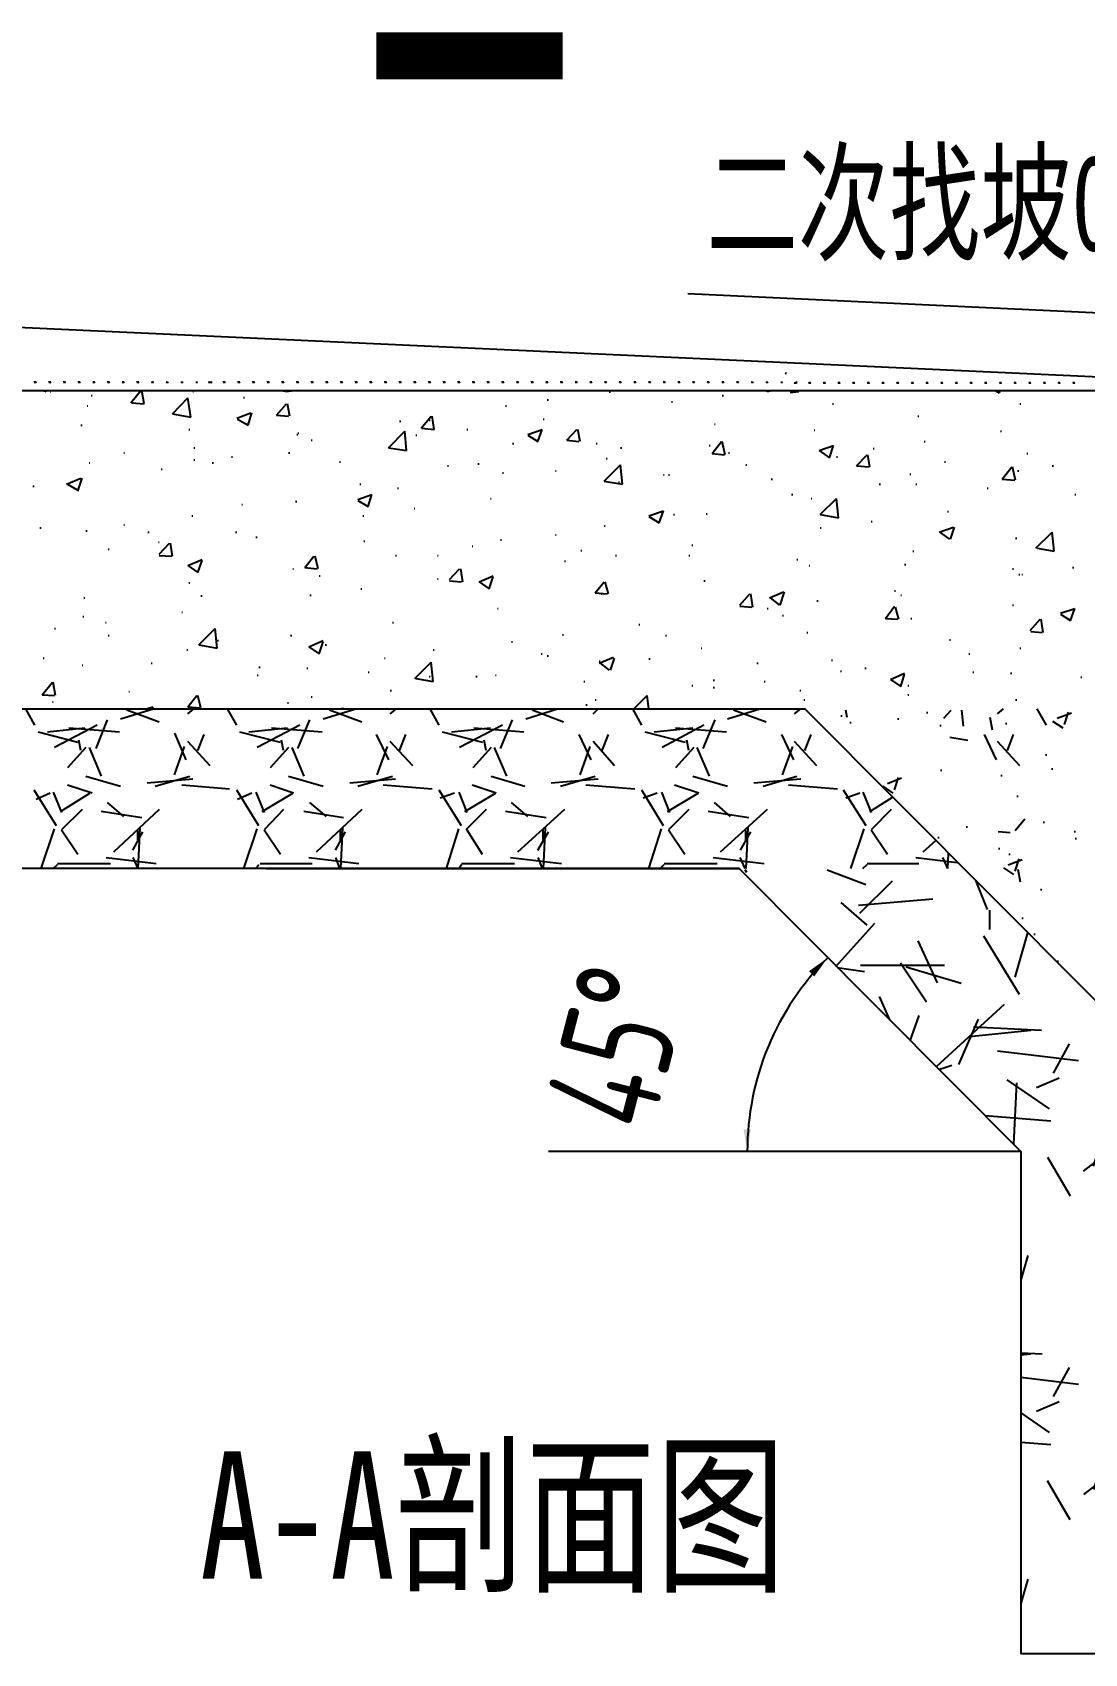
# Model space of a CAD drawing. Extents: x 2969 to 3809, y -1283 to -33.
# Drawn here: x 3048.1 to 3081.2, y -159 to -108.1 of the extents above; entities that cross this region are included whole.
import ezdxf

# ---------------------------------------------------------------- set-up
doc = ezdxf.new("R2010")
doc.units = 0
doc.header["$LTSCALE"] = 10
for name, color, linetype in [('填充', 8, 'Continuous'), ('尺寸标注', 1, 'Continuous'), ('文字', 3, 'Continuous'), ('标注引线', 3, 'Continuous'), ('照明', 3, 'Continuous'), ('爬梯', 4, 'Continuous'), ('轮廓', 7, 'Continuous')]:
    doc.layers.add(name, color=color, linetype=linetype)
doc.styles.add('HZTXT', font='仿宋_GB2312_0.ttf', dxfattribs={"width": 0.6, "height": 1.25})
doc.styles.get("Standard").update_dxf_attribs({"font": 'tssdeng.shx', "width": 0.7, "bigfont": 'hztxt.shx'})
doc.dimstyles.get("Standard").update_dxf_attribs({"dimtxt": 3.5, "dimasz": 1.5, "dimexe": 2, "dimexo": 0, "dimgap": 1, "dimtad": 1, "dimdec": 0, "dimlfac": 10, "dimzin": 0, "dimdsep": 46, "dimtxsty": 'Standard', "dimblk": 'ARCHTICK', "dimcen": 0.09, "dimclrd": 256, "dimclre": 256, "dimclrt": 256, "dimadec": 0, "dimazin": 0, "dimtfac": 1, "dimtdec": 0, "dimtofl": 0, "dimtmove": 0, "dimatfit": 3, "dimfxl": 1, "dimtolj": 1, "dimtzin": 0, "dimlwe": -1, "dimarcsym": 0})

# ---------------------------------------------------------------- blocks, each defined once
blk = doc.blocks.new('*D17')
at = {"layer": 'Defpoints', "color": 0, "transparency": 16777216}
for p in [(3070.313, -134.429), (3071.713, -138.973), (3064.326, -143.268), (3079.152, -143.268), (3079.152, -143.268)]:
    blk.add_point(p, dxfattribs=at)
at = {"layer": '尺寸标注', "lineweight": -2, "transparency": 16777216}
blk.add_arc((3079.152, -143.268), 8.59, 135, 180, dxfattribs=at)
at = {"layer": '尺寸标注', "transparency": 16777216}
for points in [[(3072.501, -137.607), (3072.666, -137.772), (3073.078, -137.194)], [(3070.679, -142.568), (3070.446, -142.568), (3070.562, -143.268)]]:
    blk.add_solid(points, dxfattribs=at)
at = {"layer": '尺寸标注', "transparency": 16777216, "insert": (3066.467, -139.981), "char_height": 3.5, "attachment_point": 5, "rotation": 75.472}
blk.add_mtext('\\A1;45°', dxfattribs=at)
blk = doc.blocks.new('_ArchTick')
at = {"color": 0, "linetype": 'ByBlock', "const_width": 0.15}
blk.add_lwpolyline([(-0.5, -0.5), (0.5, 0.5)], dxfattribs=at)

msp = doc.modelspace()

# ---------------------------------------------------------------- hatches: boundary and pattern name
at = {"layer": '填充'}
h = msp.add_hatch(dxfattribs=at)
h.set_pattern_fill('AR-CONC', color=256, scale=0.025, style=0)
h.set_pattern_definition([(50, (-231983.6498, -63601.415), (4.554616725, -0.39847714), [0.47625, -5.23875]), (355, (-231983.65, -63601.415), (-0.88107065, 4.77641607), [0.381, -4.191]), (100.451, (-231983.2702, -63601.4484), (3.67356254, 4.377917196), [0.40475, -4.45225]), (46.1842, (-231983.65, -63600.145), (6.77697602, -1.0510582), [0.714375, -7.858125]), (96.6356, (-231983.085, -63600.233), (5.93510586, 6.1856389), [0.607125, -6.678375]), (351.184, (-231983.65, -63600.145), (5.93511515, 6.18562795), [0.5715, -6.2865]), (21, (-231983.0148, -63600.4627), (3.790371996, -2.556637963), [0.47625, -5.23875]), (326, (-231983.015, -63600.4627), (1.54505071, 4.60469915), [0.381, -4.191]), (71.4514, (-231982.699, -63600.6757), (5.33541227, 2.04807144), [0.40475, -4.45225]), (37.5, (-231983.6498, -63601.4152), (0.077215081, 2.113875972), [0, -4.1402, 0, -4.2545, 0, -4.206875]), (7.5, (-231983.6498, -63601.4152), (1.670491563, 2.50451437), [0, -2.4257, 0, -4.04495, 0, -1.603375]), (327.5, (-231985.0658, -63601.4152), (3.389764879, -0.1432186), [0, -1.5875, 0, -4.953, 0, -6.57225]), (317.5, (-231985.7008, -63601.4152), (3.703229535, 0.635662276), [0, -2.06375, 0, -3.2893, 0, -4.66725])])
h.paths.add_polyline_path([(3118.373, -135.248), (3133.184, -135.248), (3139.018, -129.414), (3118.373, -129.414)])
h.paths.add_polyline_path([(3127.3, -142.748), (3118.373, -142.748), (3118.373, -143.952), (3093.169, -143.952), (3093.169, -129.414), (3072.37, -129.414), (3084.165, -141.21), (3084.165, -153.947), (3127.3, -153.947)])
h = msp.add_hatch(dxfattribs=at)
h.set_pattern_fill('GRAVEL', color=256, scale=0.4, style=0)
h.set_pattern_definition([(228.0128, (-231976.3346, -63591.2552), (-81.2800690636, -91.440112358), [1.366884, -135.322]), (184.9697, (-231977.249, -63592.27118), (121.9201972247, 10.15992830155), [2.34562, -232.216]), (132.5104, (-231979.5858, -63592.4744), (101.5999260733, -111.7601091698), [1.653928, -163.7388]), (267.2737, (-231983.5482, -63595.0144), (10.1599558833, 203.1999346135), [2.13602, -211.4656]), (292.8337, (-231983.6498, -63597.148), (-50.800144222, 121.9200693202), [2.094536, -207.3592]), (357.2737, (-231982.837, -63599.0784), (-203.1999346135, 10.1599558833), [2.13602, -211.4656]), (37.6942, (-231980.7034, -63599.17998), (-132.08008344496, -101.59990942794), [2.824776, -279.6524]), (72.2553, (-231978.4682, -63597.45278), (71.12014226187, 223.52006482415), [2.66688, -264.0212]), (121.4296, (-231977.6554, -63594.9128), (-81.2800209411, 132.0798446399), [2.143252, -212.182]), (175.2364, (-231978.773, -63593.084), (111.7599122122, -10.159904651), [2.446852, -119.8956]), (222.3974, (-231981.2114, -63592.88078), (-121.92000366896, -111.75985460255), [3.164312, -313.2672]), (138.8141, (-231973.4898, -63595.116), (-71.119954697, 60.9599062285), [1.08002, -106.9224]), (171.4692, (-231974.3026, -63594.4048), (132.0797983824, -20.3200512002), [2.054728, -203.4184]), (225, (-231976.3346, -63594.1), (-2e-15, -10.15999307), [1.436836, -12.93156]), (203.1986, (-231977.0458, -63592.8808), (50.800171302, 20.320089097), [0.773764, -76.6024]), (291.8014, (-231977.757, -63593.1856), (-10.160007128, 30.480019635), [1.094264, -53.6192]), (30.9638, (-231977.3506, -63594.2016), (30.479967819, 20.320015835), [1.77728, -57.4652]), (161.5651, (-231975.8266, -63593.2872), (20.320009273, -10.15998489), [1.285148, -30.8436]), (16.3895, (-231983.6498, -63593.1856), (101.6000560559, 30.4799365999), [1.800352, -178.2352]), (70.3462, (-231981.9226, -63592.6776), (-40.6398867547, -111.7598419542), [1.510396, -149.5288]), (293.1986, (-231975.8266, -63591.2552), (-20.320089097, 50.800171302), [1.54752, -75.8288]), (343.6105, (-231975.217, -63592.6776), (-101.6000560559, 30.4799365999), [1.800352, -178.2352]), (339.444, (-231983.6498, -63599.4848), (-50.800063057, 20.319975344), [1.73614, -85.0708]), (294.7751, (-231982.0242, -63600.0944), (-50.7998816145, 111.7599481046), [1.454688, -144.0144]), (66.8014, (-231975.725, -63601.4152), (20.320089097, 50.800171302), [1.54752, -75.8288]), (17.354, (-231975.1154, -63599.9928), (-132.0800071274, -40.6399387024), [1.703132, -168.6096]), (69.444, (-231980.7034, -63601.4152), (-20.319975344, -50.800063057), [0.868072, -85.9392]), (101.3099, (-231976.3346, -63601.4152), (-10.159949852, 40.639869844), [0.51806, -51.288]), (165.9638, (-231976.4362, -63600.9072), (30.48002142, -10.159982416), [2.094536, -39.7962]), (186.009, (-231978.4682, -63600.3992), (101.5998501777, 10.1599762742), [1.941068, -192.1656]), (303.6901, (-231977.3506, -63595.116), (-10.160003485, 20.319980397), [1.465296, -35.16712]), (353.1572, (-231976.5378, -63596.33518), (172.7200714266, -20.3200910066), [2.558228, -253.264]), (60.9454, (-231973.9978, -63596.64), (-40.6399054633, -71.1198304433), [1.046032, -103.5576]), (90, (-231973.49, -63595.726), (-10.16, 10.16), [0.6096, -9.5504]), (120.2564, (-231978.6714, -63600.0944), (40.6399138673, -71.11996413), [1.411468, -139.7356]), (48.0128, (-231979.3826, -63598.8752), (81.2800690636, 91.440112358), [2.733772, -133.9552]), (0, (-231977.554, -63596.843), (10.16, 10.16), [2.6416, -7.5184]), (325.3048, (-231974.9122, -63596.8432), (-101.5998239638, 71.120006762), [1.60644, -159.0372]), (254.0546, (-231973.5914, -63597.7576), (-10.160025919, -40.640096813), [1.479316, -72.4868]), (207.646, (-231973.9978, -63599.17998), (-193.0399321961, -101.6000638989), [2.40858, -238.45]), (175.4261, (-231976.1314, -63600.29758), (-132.080030419, 10.1599508449), [2.548116, -252.2632]), (175.4261, (-231976.1314, -63600.29758), (-132.080030419, 10.1599508449), [2.548116, -252.2632])])
h.paths.add_polyline_path([(3133.184, -135.248), (3140.255, -135.248), (3141.074, -134.429), (3134.003, -134.429)])
h.paths.add_polyline_path([(3132.755, -142.748), (3127.3, -142.748), (3127.3, -153.947), (3084.165, -153.947), (3084.165, -141.21), (3077.384, -134.429), (3070.313, -134.429), (3079.152, -143.268), (3079.152, -159.03), (3132.235, -159.03), (3132.235, -143.268)])

# ---------------------------------------------------------------- linework, layer by layer
for p, q in [((3048.201, -119.112), (3048.201, -119.089)), ((3048.208, -119.112), (3048.208, -119.084)), ((3048.216, -119.112), (3048.216, -119.089)), ((3048.662, -119.112), (3048.662, -119.089)), ((3048.669, -119.112), (3048.669, -119.084)), ((3048.676, -119.112), (3048.676, -119.089)), ((3049.122, -119.112), (3049.122, -119.089)), ((3049.13, -119.112), (3049.13, -119.084)), ((3049.137, -119.112), (3049.137, -119.089)), ((3049.583, -119.112), (3049.583, -119.089)), ((3049.59, -119.112), (3049.59, -119.084)), ((3049.597, -119.112), (3049.597, -119.089)), ((3050.044, -119.112), (3050.044, -119.089)), ((3050.051, -119.112), (3050.051, -119.084)), ((3050.058, -119.112), (3050.058, -119.089)), ((3050.504, -119.112), (3050.504, -119.089)), ((3050.511, -119.112), (3050.511, -119.084)), ((3050.519, -119.112), (3050.519, -119.089)), ((3050.965, -119.112), (3050.965, -119.089)), ((3050.972, -119.112), (3050.972, -119.084)), ((3050.979, -119.112), (3050.979, -119.089)), ((3051.425, -119.112), (3051.425, -119.089)), ((3051.433, -119.112), (3051.433, -119.084)), ((3051.44, -119.112), (3051.44, -119.089)), ((3051.886, -119.112), (3051.886, -119.089)), ((3051.893, -119.112), (3051.893, -119.089)), ((3051.9, -119.112), (3051.9, -119.089)), ((3054.131, -119.112), (3054.131, -119.089)), ((3054.139, -119.112), (3054.139, -119.084)), ((3054.146, -119.112), (3054.146, -119.089)), ((3054.592, -119.112), (3054.592, -119.089)), ((3054.599, -119.112), (3054.599, -119.084)), ((3054.606, -119.112), (3054.606, -119.089)), ((3055.053, -119.112), (3055.053, -119.089)), ((3055.06, -119.112), (3055.06, -119.084)), ((3055.067, -119.112), (3055.067, -119.089)), ((3055.513, -119.112), (3055.513, -119.089)), ((3055.52, -119.112), (3055.52, -119.084)), ((3055.528, -119.112), (3055.528, -119.089)), ((3055.974, -119.112), (3055.974, -119.089)), ((3055.981, -119.112), (3055.981, -119.084)), ((3055.988, -119.112), (3055.988, -119.089)), ((3056.434, -119.112), (3056.434, -119.089)), ((3056.442, -119.112), (3056.442, -119.084)), ((3056.449, -119.112), (3056.449, -119.089)), ((3056.895, -119.112), (3056.895, -119.089)), ((3056.902, -119.112), (3056.902, -119.084)), ((3056.909, -119.112), (3056.909, -119.089)), ((3057.356, -119.112), (3057.356, -119.089)), ((3057.363, -119.112), (3057.363, -119.084)), ((3057.37, -119.112), (3057.37, -119.089)), ((3057.816, -119.112), (3057.816, -119.089)), ((3057.824, -119.112), (3057.824, -119.084)), ((3057.831, -119.112), (3057.831, -119.089)), ((3058.277, -119.112), (3058.277, -119.089)), ((3058.284, -119.112), (3058.284, -119.084)), ((3058.291, -119.112), (3058.291, -119.089)), ((3058.738, -119.112), (3058.738, -119.089)), ((3058.745, -119.112), (3058.745, -119.084)), ((3058.752, -119.112), (3058.752, -119.089)), ((3059.198, -119.112), (3059.198, -119.089)), ((3059.205, -119.112), (3059.205, -119.084)), ((3059.213, -119.112), (3059.213, -119.089)), ((3059.659, -119.112), (3059.659, -119.089)), ((3059.666, -119.112), (3059.666, -119.084)), ((3059.673, -119.112), (3059.673, -119.089)), ((3060.119, -119.112), (3060.119, -119.089)), ((3060.127, -119.112), (3060.127, -119.084)), ((3060.134, -119.112), (3060.134, -119.089)), ((3060.58, -119.112), (3060.58, -119.089)), ((3060.587, -119.112), (3060.587, -119.084)), ((3060.594, -119.112), (3060.594, -119.089)), ((3061.041, -119.112), (3061.041, -119.089)), ((3061.048, -119.112), (3061.048, -119.084)), ((3061.055, -119.112), (3061.055, -119.089)), ((3061.501, -119.112), (3061.501, -119.089)), ((3061.508, -119.112), (3061.508, -119.084)), ((3061.516, -119.112), (3061.516, -119.089)), ((3061.962, -119.112), (3061.962, -119.089)), ((3061.969, -119.112), (3061.969, -119.084)), ((3061.976, -119.112), (3061.976, -119.089)), ((3062.422, -119.112), (3062.422, -119.089)), ((3062.43, -119.112), (3062.43, -119.084)), ((3062.437, -119.112), (3062.437, -119.089)), ((3062.883, -119.112), (3062.883, -119.089)), ((3062.89, -119.112), (3062.89, -119.084)), ((3062.897, -119.112), (3062.897, -119.089)), ((3063.344, -119.112), (3063.344, -119.089)), ((3063.351, -119.112), (3063.351, -119.084)), ((3063.358, -119.112), (3063.358, -119.089)), ((3063.804, -119.112), (3063.804, -119.089)), ((3063.811, -119.112), (3063.811, -119.084)), ((3063.819, -119.112), (3063.819, -119.089)), ((3064.265, -119.112), (3064.265, -119.089)), ((3064.272, -119.112), (3064.272, -119.084)), ((3064.279, -119.112), (3064.279, -119.089)), ((3064.725, -119.112), (3064.725, -119.089)), ((3064.733, -119.112), (3064.733, -119.084)), ((3064.74, -119.112), (3064.74, -119.089)), ((3065.186, -119.112), (3065.186, -119.089)), ((3065.193, -119.112), (3065.193, -119.084)), ((3065.2, -119.112), (3065.2, -119.089)), ((3065.647, -119.112), (3065.647, -119.089)), ((3065.654, -119.112), (3065.654, -119.084)), ((3065.661, -119.112), (3065.661, -119.089)), ((3066.107, -119.112), (3066.107, -119.089)), ((3066.114, -119.112), (3066.114, -119.084)), ((3066.122, -119.112), (3066.122, -119.089)), ((3066.568, -119.112), (3066.568, -119.089)), ((3066.575, -119.112), (3066.575, -119.084)), ((3066.582, -119.112), (3066.582, -119.089)), ((3067.028, -119.112), (3067.028, -119.089)), ((3067.036, -119.112), (3067.036, -119.084)), ((3067.043, -119.112), (3067.043, -119.089)), ((3067.489, -119.112), (3067.489, -119.089)), ((3067.496, -119.112), (3067.496, -119.084)), ((3067.503, -119.112), (3067.503, -119.089)), ((3067.95, -119.112), (3067.95, -119.089)), ((3067.957, -119.112), (3067.957, -119.084)), ((3067.964, -119.112), (3067.964, -119.089)), ((3068.41, -119.112), (3068.41, -119.089)), ((3068.417, -119.112), (3068.417, -119.084)), ((3068.425, -119.112), (3068.425, -119.089)), ((3068.871, -119.112), (3068.871, -119.089)), ((3068.878, -119.112), (3068.878, -119.084)), ((3068.885, -119.112), (3068.885, -119.089)), ((3069.332, -119.112), (3069.332, -119.089)), ((3069.339, -119.112), (3069.339, -119.084)), ((3069.346, -119.112), (3069.346, -119.089)), ((3069.792, -119.112), (3069.792, -119.089)), ((3069.799, -119.112), (3069.799, -119.084)), ((3069.807, -119.112), (3069.807, -119.089)), ((3070.253, -119.112), (3070.253, -119.089)), ((3070.26, -119.112), (3070.26, -119.089)), ((3070.267, -119.112), (3070.267, -119.089)), ((3071.776, -118.845), (3071.766, -118.829)), ((3071.766, -118.847), (3071.788, -118.847)), ((3071.788, -118.834), (3071.788, -118.811)), ((3048.237, -119.126), (3048.18, -119.126)), ((3048.195, -119.12), (3048.186, -119.104)), ((3048.228, -119.124), (3048.237, -119.108)), ((3048.698, -119.126), (3048.64, -119.126)), ((3048.656, -119.12), (3048.646, -119.104)), ((3048.689, -119.124), (3048.698, -119.108)), ((3049.158, -119.126), (3049.101, -119.126)), ((3049.116, -119.12), (3049.107, -119.104)), ((3049.149, -119.124), (3049.158, -119.108)), ((3049.619, -119.126), (3049.561, -119.126)), ((3049.577, -119.12), (3049.568, -119.104)), ((3049.61, -119.124), (3049.619, -119.108)), ((3050.08, -119.126), (3050.022, -119.126)), ((3050.037, -119.12), (3050.028, -119.104)), ((3050.07, -119.124), (3050.08, -119.108)), ((3050.54, -119.126), (3050.483, -119.126)), ((3050.498, -119.12), (3050.489, -119.104)), ((3050.531, -119.124), (3050.54, -119.108)), ((3051.001, -119.126), (3050.943, -119.126)), ((3050.959, -119.12), (3050.949, -119.104)), ((3050.992, -119.124), (3051.001, -119.108)), ((3051.461, -119.126), (3051.404, -119.126)), ((3051.419, -119.12), (3051.41, -119.104)), ((3051.452, -119.124), (3051.462, -119.108)), ((3051.922, -119.126), (3051.864, -119.126)), ((3051.88, -119.12), (3051.871, -119.104)), ((3051.913, -119.124), (3051.922, -119.108)), ((3052.383, -119.126), (3052.325, -119.126)), ((3052.34, -119.12), (3052.331, -119.104)), ((3052.347, -119.112), (3052.347, -119.097)), ((3052.354, -119.112), (3052.354, -119.097)), ((3052.361, -119.112), (3052.361, -119.097)), ((3052.374, -119.124), (3052.383, -119.108)), ((3052.843, -119.126), (3052.786, -119.126)), ((3052.801, -119.12), (3052.792, -119.104)), ((3052.807, -119.112), (3052.807, -119.105)), ((3052.814, -119.112), (3052.814, -119.105)), ((3052.822, -119.112), (3052.822, -119.105)), ((3052.834, -119.124), (3052.843, -119.108)), ((3053.304, -119.126), (3053.246, -119.126)), ((3053.262, -119.12), (3053.257, -119.112)), ((3053.295, -119.124), (3053.301, -119.113)), ((3053.707, -119.126), (3053.649, -119.126)), ((3053.665, -119.12), (3053.66, -119.112)), ((3053.671, -119.112), (3053.671, -119.107)), ((3053.678, -119.112), (3053.678, -119.103)), ((3053.685, -119.112), (3053.685, -119.1)), ((3053.698, -119.124), (3053.707, -119.108)), ((3053.764, -119.126), (3053.707, -119.126)), ((3053.755, -119.124), (3053.757, -119.121)), ((3054.167, -119.126), (3054.11, -119.126)), ((3054.125, -119.12), (3054.116, -119.104)), ((3054.158, -119.124), (3054.168, -119.108)), ((3054.628, -119.126), (3054.57, -119.126)), ((3054.586, -119.12), (3054.577, -119.104)), ((3054.619, -119.124), (3054.628, -119.108)), ((3055.089, -119.126), (3055.031, -119.126)), ((3055.047, -119.12), (3055.037, -119.104)), ((3055.08, -119.124), (3055.089, -119.108)), ((3055.549, -119.126), (3055.492, -119.126)), ((3055.507, -119.12), (3055.498, -119.104)), ((3055.54, -119.124), (3055.549, -119.108)), ((3056.01, -119.126), (3055.952, -119.126)), ((3055.968, -119.12), (3055.959, -119.104)), ((3056.001, -119.124), (3056.01, -119.108)), ((3056.47, -119.126), (3056.413, -119.126)), ((3056.428, -119.12), (3056.419, -119.104)), ((3056.461, -119.124), (3056.471, -119.108)), ((3056.931, -119.126), (3056.874, -119.126)), ((3056.889, -119.12), (3056.88, -119.104)), ((3056.922, -119.124), (3056.931, -119.108)), ((3057.392, -119.126), (3057.334, -119.126)), ((3057.35, -119.12), (3057.34, -119.104)), ((3057.383, -119.124), (3057.392, -119.108)), ((3057.852, -119.126), (3057.795, -119.126)), ((3057.81, -119.12), (3057.801, -119.104)), ((3057.843, -119.124), (3057.852, -119.108)), ((3058.313, -119.126), (3058.255, -119.126)), ((3058.271, -119.12), (3058.262, -119.104)), ((3058.304, -119.124), (3058.313, -119.108)), ((3058.774, -119.126), (3058.716, -119.126)), ((3058.731, -119.12), (3058.722, -119.104)), ((3058.764, -119.124), (3058.774, -119.108)), ((3059.234, -119.126), (3059.177, -119.126)), ((3059.192, -119.12), (3059.183, -119.104)), ((3059.225, -119.124), (3059.234, -119.108)), ((3059.695, -119.126), (3059.637, -119.126)), ((3059.653, -119.12), (3059.643, -119.104)), ((3059.686, -119.124), (3059.695, -119.108)), ((3060.155, -119.126), (3060.098, -119.126)), ((3060.113, -119.12), (3060.104, -119.104)), ((3060.146, -119.124), (3060.155, -119.108)), ((3060.616, -119.126), (3060.558, -119.126)), ((3060.574, -119.12), (3060.565, -119.104)), ((3060.607, -119.124), (3060.616, -119.108)), ((3061.077, -119.126), (3061.019, -119.126)), ((3061.034, -119.12), (3061.025, -119.104)), ((3061.067, -119.124), (3061.077, -119.108)), ((3061.537, -119.126), (3061.48, -119.126)), ((3061.495, -119.12), (3061.486, -119.104)), ((3061.528, -119.124), (3061.537, -119.108)), ((3061.998, -119.126), (3061.94, -119.126)), ((3061.956, -119.12), (3061.946, -119.104)), ((3061.989, -119.124), (3061.998, -119.108)), ((3062.458, -119.126), (3062.401, -119.126)), ((3062.416, -119.12), (3062.407, -119.104)), ((3062.449, -119.124), (3062.459, -119.108)), ((3062.919, -119.126), (3062.861, -119.126)), ((3062.877, -119.12), (3062.868, -119.104)), ((3062.91, -119.124), (3062.919, -119.108)), ((3063.38, -119.126), (3063.322, -119.126)), ((3063.338, -119.12), (3063.328, -119.104)), ((3063.371, -119.124), (3063.38, -119.108)), ((3063.84, -119.126), (3063.783, -119.126)), ((3063.798, -119.12), (3063.789, -119.104)), ((3063.831, -119.124), (3063.84, -119.108)), ((3064.301, -119.126), (3064.243, -119.126)), ((3064.259, -119.12), (3064.25, -119.104)), ((3064.292, -119.124), (3064.301, -119.108)), ((3064.761, -119.126), (3064.704, -119.126)), ((3064.719, -119.12), (3064.71, -119.104)), ((3064.752, -119.124), (3064.762, -119.108)), ((3065.222, -119.126), (3065.164, -119.126)), ((3065.18, -119.12), (3065.171, -119.104)), ((3065.213, -119.124), (3065.222, -119.108)), ((3065.683, -119.126), (3065.625, -119.126)), ((3065.641, -119.12), (3065.631, -119.104)), ((3065.674, -119.124), (3065.683, -119.108)), ((3066.143, -119.126), (3066.086, -119.126)), ((3066.101, -119.12), (3066.092, -119.104)), ((3066.134, -119.124), (3066.143, -119.108)), ((3066.604, -119.126), (3066.546, -119.126)), ((3066.562, -119.12), (3066.553, -119.104)), ((3066.595, -119.124), (3066.604, -119.108)), ((3067.064, -119.126), (3067.007, -119.126)), ((3067.022, -119.12), (3067.013, -119.104)), ((3067.055, -119.124), (3067.065, -119.108)), ((3067.525, -119.126), (3067.467, -119.126)), ((3067.483, -119.12), (3067.474, -119.104)), ((3067.516, -119.124), (3067.525, -119.108)), ((3067.986, -119.126), (3067.928, -119.126)), ((3067.944, -119.12), (3067.934, -119.104)), ((3067.977, -119.124), (3067.986, -119.108)), ((3068.446, -119.126), (3068.389, -119.126)), ((3068.404, -119.12), (3068.395, -119.104)), ((3068.437, -119.124), (3068.446, -119.108)), ((3068.907, -119.126), (3068.849, -119.126)), ((3068.865, -119.12), (3068.856, -119.104)), ((3068.898, -119.124), (3068.907, -119.108)), ((3069.367, -119.126), (3069.31, -119.126)), ((3069.325, -119.12), (3069.316, -119.104)), ((3069.358, -119.124), (3069.368, -119.108)), ((3069.828, -119.126), (3069.771, -119.126)), ((3069.786, -119.12), (3069.777, -119.104)), ((3069.819, -119.124), (3069.828, -119.108)), ((3070.289, -119.126), (3070.231, -119.126)), ((3070.247, -119.12), (3070.237, -119.104)), ((3070.28, -119.124), (3070.289, -119.108)), ((3070.749, -119.126), (3070.692, -119.126)), ((3070.707, -119.12), (3070.698, -119.104)), ((3070.713, -119.112), (3070.713, -119.097)), ((3070.721, -119.112), (3070.721, -119.097)), ((3070.728, -119.112), (3070.728, -119.097)), ((3070.74, -119.124), (3070.749, -119.108)), ((3071.21, -119.126), (3071.152, -119.126)), ((3071.168, -119.12), (3071.159, -119.104)), ((3071.174, -119.112), (3071.174, -119.105)), ((3071.181, -119.112), (3071.181, -119.105)), ((3071.188, -119.112), (3071.188, -119.105)), ((3071.201, -119.124), (3071.21, -119.108)), ((3071.671, -119.126), (3071.613, -119.126)), ((3071.628, -119.12), (3071.624, -119.112)), ((3071.661, -119.124), (3071.668, -119.113)), ((3072.183, -119.424), (3071.907, -119.449)), ((3072.095, -119.152), (3072.038, -119.152)), ((3072.053, -119.146), (3072.048, -119.138)), ((3072.059, -119.138), (3072.059, -119.133)), ((3072.066, -119.138), (3072.066, -119.129)), ((3072.074, -119.138), (3072.074, -119.126)), ((3072.131, -119.126), (3072.074, -119.126)), ((3072.086, -119.15), (3072.095, -119.134)), ((3072.122, -119.124), (3072.124, -119.121)), ((3072.182, -119.422), (3072.144, -119.377)), ((3072.556, -119.152), (3072.498, -119.152)), ((3072.514, -119.146), (3072.504, -119.131)), ((3072.52, -119.138), (3072.52, -119.115)), ((3072.527, -119.138), (3072.527, -119.11)), ((3072.534, -119.138), (3072.534, -119.115)), ((3072.547, -119.15), (3072.556, -119.134)), ((3073.016, -119.152), (3072.959, -119.152)), ((3072.974, -119.146), (3072.965, -119.131)), ((3072.98, -119.138), (3072.98, -119.115)), ((3072.988, -119.138), (3072.988, -119.11)), ((3072.995, -119.138), (3072.995, -119.115)), ((3073.007, -119.15), (3073.017, -119.134)), ((3073.477, -119.152), (3073.419, -119.152)), ((3073.435, -119.146), (3073.426, -119.131)), ((3073.441, -119.138), (3073.441, -119.115)), ((3073.448, -119.138), (3073.448, -119.11)), ((3073.455, -119.138), (3073.455, -119.115)), ((3073.468, -119.15), (3073.477, -119.134)), ((3073.938, -119.152), (3073.88, -119.152)), ((3073.896, -119.146), (3073.886, -119.131)), ((3073.902, -119.138), (3073.902, -119.115)), ((3073.909, -119.138), (3073.909, -119.11)), ((3073.916, -119.138), (3073.916, -119.115)), ((3073.929, -119.15), (3073.938, -119.134)), ((3074.398, -119.152), (3074.341, -119.152)), ((3074.356, -119.146), (3074.347, -119.131)), ((3074.362, -119.138), (3074.362, -119.115)), ((3074.369, -119.138), (3074.369, -119.11)), ((3074.377, -119.138), (3074.377, -119.115)), ((3074.389, -119.15), (3074.398, -119.134)), ((3074.859, -119.152), (3074.801, -119.152)), ((3074.817, -119.146), (3074.808, -119.131)), ((3074.823, -119.138), (3074.823, -119.115)), ((3074.83, -119.138), (3074.83, -119.11)), ((3074.837, -119.138), (3074.837, -119.115)), ((3074.85, -119.15), (3074.859, -119.134)), ((3075.319, -119.152), (3075.262, -119.152)), ((3075.277, -119.146), (3075.268, -119.131)), ((3075.283, -119.138), (3075.283, -119.115)), ((3075.291, -119.138), (3075.291, -119.11)), ((3075.298, -119.138), (3075.298, -119.115)), ((3075.31, -119.15), (3075.32, -119.134)), ((3075.78, -119.152), (3075.722, -119.152)), ((3075.738, -119.146), (3075.729, -119.131)), ((3075.744, -119.138), (3075.744, -119.115)), ((3075.751, -119.138), (3075.751, -119.11)), ((3075.758, -119.138), (3075.758, -119.115)), ((3075.771, -119.15), (3075.78, -119.134)), ((3076.241, -119.152), (3076.183, -119.152)), ((3076.199, -119.146), (3076.189, -119.131)), ((3076.205, -119.138), (3076.205, -119.115)), ((3076.212, -119.138), (3076.212, -119.11)), ((3076.219, -119.138), (3076.219, -119.115)), ((3076.232, -119.15), (3076.241, -119.134)), ((3076.701, -119.152), (3076.644, -119.152)), ((3076.659, -119.146), (3076.65, -119.131)), ((3076.665, -119.138), (3076.665, -119.115)), ((3076.672, -119.138), (3076.672, -119.11)), ((3076.68, -119.138), (3076.68, -119.115)), ((3076.692, -119.15), (3076.701, -119.134)), ((3077.162, -119.152), (3077.104, -119.152)), ((3077.12, -119.146), (3077.111, -119.131)), ((3077.126, -119.138), (3077.126, -119.115)), ((3077.133, -119.138), (3077.133, -119.11)), ((3077.14, -119.138), (3077.14, -119.115)), ((3077.153, -119.15), (3077.162, -119.134)), ((3077.622, -119.152), (3077.565, -119.152)), ((3077.58, -119.146), (3077.571, -119.131)), ((3077.586, -119.138), (3077.586, -119.115)), ((3077.594, -119.138), (3077.594, -119.11)), ((3077.601, -119.138), (3077.601, -119.115)), ((3077.613, -119.15), (3077.623, -119.134)), ((3078.083, -119.152), (3078.025, -119.152)), ((3078.041, -119.146), (3078.032, -119.131)), ((3078.047, -119.138), (3078.047, -119.115)), ((3078.054, -119.138), (3078.054, -119.11)), ((3078.061, -119.138), (3078.061, -119.115)), ((3078.074, -119.15), (3078.083, -119.134)), ((3078.544, -119.152), (3078.486, -119.152)), ((3078.502, -119.146), (3078.492, -119.131)), ((3078.508, -119.138), (3078.508, -119.115)), ((3078.515, -119.138), (3078.515, -119.11)), ((3078.522, -119.138), (3078.522, -119.115)), ((3078.535, -119.15), (3078.544, -119.134)), ((3079.004, -119.152), (3078.947, -119.152)), ((3078.962, -119.146), (3078.953, -119.131)), ((3078.968, -119.138), (3078.968, -119.115)), ((3078.975, -119.138), (3078.975, -119.11)), ((3078.983, -119.138), (3078.983, -119.115)), ((3078.995, -119.15), (3079.004, -119.134)), ((3079.465, -119.152), (3079.407, -119.152)), ((3079.423, -119.146), (3079.414, -119.131)), ((3079.429, -119.138), (3079.429, -119.115)), ((3079.436, -119.138), (3079.436, -119.11)), ((3079.443, -119.138), (3079.443, -119.115)), ((3079.456, -119.15), (3079.465, -119.134)), ((3079.925, -119.152), (3079.868, -119.152)), ((3079.883, -119.146), (3079.874, -119.131)), ((3079.89, -119.138), (3079.89, -119.115)), ((3079.897, -119.138), (3079.897, -119.11)), ((3079.904, -119.138), (3079.904, -119.115)), ((3079.916, -119.15), (3079.926, -119.134)), ((3080.13, -119.399), (3080.13, -119.399)), ((3080.386, -119.152), (3080.329, -119.152)), ((3080.344, -119.146), (3080.335, -119.131)), ((3080.35, -119.138), (3080.35, -119.115)), ((3080.357, -119.138), (3080.357, -119.11)), ((3080.365, -119.138), (3080.365, -119.115)), ((3080.377, -119.15), (3080.386, -119.134)), ((3080.847, -119.152), (3080.789, -119.152)), ((3080.805, -119.146), (3080.795, -119.131)), ((3080.811, -119.138), (3080.811, -119.115)), ((3080.818, -119.138), (3080.818, -119.11)), ((3080.825, -119.138), (3080.825, -119.115)), ((3080.838, -119.15), (3080.847, -119.134))]:
    msp.add_line(p, q, dxfattribs=at)
for points in [[(3048.576, -119.377), (3048.515, -119.414)], [(3048.515, -119.414), (3048.515, -119.377)], [(3048.703, -119.414), (3048.674, -119.414)], [(3049.962, -119.537), (3049.998, -119.537)], [(3051.209, -119.768), (3051.528, -119.377)], [(3051.626, -119.794), (3051.561, -119.377)], [(3053.178, -119.414), (3053.153, -119.414)], [(3056.028, -119.414), (3056.028, -119.377)], [(3056.442, -119.377), (3056.061, -119.414)], [(3066.229, -119.414), (3066.265, -119.414)], [(3069.779, -119.537), (3069.812, -119.537)], [(3071.182, -119.414), (3071.182, -119.377)], [(3071.367, -119.377), (3071.182, -119.414)], [(3078.348, -119.377), (3078.475, -119.45)], [(3078.475, -119.45), (3078.507, -119.377)], [(3049.838, -119.855), (3049.864, -119.855)], [(3051.245, -119.768), (3051.626, -119.794)], [(3052.518, -120.112), (3052.997, -119.609)], [(3053.095, -120.21), (3052.997, -119.609)], [(3054.534, -120.243), (3054.977, -120.083)], [(3054.781, -119.609), (3054.744, -119.609)], [(3054.89, -120.463), (3055.013, -120.083)], [(3055.782, -120.149), (3056.101, -119.794)], [(3056.199, -120.181), (3056.126, -119.794)], [(3062.976, -119.855), (3063.002, -119.855)], [(3064.285, -119.671), (3064.318, -119.671)], [(3068.184, -119.732), (3068.213, -119.732)], [(3073.235, -119.794), (3073.264, -119.794)], [(3079.121, -119.794), (3079.146, -119.794)], [(3049.642, -120.463), (3049.679, -120.463)], [(3052.518, -120.112), (3053.095, -120.21)], [(3053.029, -120.597), (3053.066, -120.597)], [(3054.56, -120.272), (3054.89, -120.463)], [(3055.782, -120.149), (3056.163, -120.181)], [(3059.647, -120.34), (3059.684, -120.34)], [(3060.322, -120.561), (3060.637, -120.181)], [(3060.347, -120.561), (3060.735, -120.597)], [(3060.576, -120.304), (3060.605, -120.304)], [(3060.735, -120.597), (3060.673, -120.181)], [(3061.754, -120.597), (3061.791, -120.597)], [(3063.673, -120.757), (3064.126, -120.597)], [(3063.992, -120.978), (3064.126, -120.597)], [(3064.151, -120.272), (3064.188, -120.272)], [(3064.894, -120.941), (3065.214, -120.597)], [(3065.312, -120.978), (3065.239, -120.597)], [(3069.529, -120.438), (3069.558, -120.438)], [(3075.918, -120.181), (3075.951, -120.181)], [(3056.42, -120.757), (3056.456, -120.757)], [(3056.456, -120.721), (3056.482, -120.721)], [(3056.87, -120.941), (3056.899, -120.941)], [(3059.296, -121.173), (3059.807, -120.659)], [(3059.869, -121.26), (3059.807, -120.659)], [(3059.807, -120.88), (3059.843, -120.88)], [(3060.162, -120.782), (3060.188, -120.782)], [(3063.194, -121.039), (3063.23, -121.039)], [(3063.673, -120.782), (3063.992, -120.978)], [(3064.894, -120.941), (3065.275, -120.978)], [(3065.816, -121.039), (3065.848, -121.039)], [(3069.362, -121.101), (3069.398, -121.101)], [(3069.46, -121.358), (3069.75, -120.978)], [(3069.873, -121.394), (3069.779, -120.978)], [(3072.662, -120.623), (3072.687, -120.623)], [(3072.822, -121.26), (3073.264, -121.101)], [(3073.141, -121.488), (3073.264, -121.101)], [(3076.111, -120.978), (3076.147, -120.978)], [(3078.507, -120.659), (3078.544, -120.659)], [(3050.988, -121.329), (3051.013, -121.329)], [(3053.189, -121.173), (3053.225, -121.173)], [(3053.189, -121.55), (3053.225, -121.55)], [(3054.375, -121.455), (3054.404, -121.455)], [(3056.163, -121.329), (3056.199, -121.329)], [(3057.765, -121.615), (3057.791, -121.615)], [(3059.296, -121.173), (3059.869, -121.26)], [(3066.131, -121.517), (3066.167, -121.517)], [(3066.585, -121.173), (3066.621, -121.173)], [(3069.46, -121.358), (3069.848, -121.394)], [(3069.971, -121.329), (3070.008, -121.329)], [(3072.822, -121.26), (3073.141, -121.488)], [(3073.362, -121.455), (3073.395, -121.455)], [(3073.996, -121.745), (3074.323, -121.394)], [(3074.413, -121.77), (3074.352, -121.394)], [(3074.511, -121.198), (3074.544, -121.198)], [(3076.749, -121.615), (3076.785, -121.615)], [(3079.342, -121.358), (3079.374, -121.358)], [(3049.193, -122.321), (3049.642, -122.125)], [(3049.545, -122.542), (3049.679, -122.125)], [(3049.9, -121.647), (3049.926, -121.647)], [(3052.163, -121.843), (3052.199, -121.843)], [(3053.766, -121.647), (3053.802, -121.647)], [(3061.152, -121.745), (3061.178, -121.745)], [(3062.106, -121.677), (3062.142, -121.677)], [(3062.878, -121.966), (3062.911, -121.966)], [(3064.539, -121.904), (3064.568, -121.904)], [(3066.069, -122.223), (3066.585, -121.709)], [(3066.646, -122.321), (3066.585, -121.709)], [(3067.93, -122.027), (3067.955, -122.027)], [(3068.089, -122.027), (3068.122, -122.027)], [(3070.519, -121.709), (3070.548, -121.709)], [(3073.996, -121.745), (3074.388, -121.77)], [(3075.661, -122.002), (3075.697, -122.002)], [(3078.569, -122.161), (3078.863, -121.77)], [(3078.986, -122.187), (3078.888, -121.77)], [(3079.048, -121.904), (3079.084, -121.904)], [(3080.136, -121.745), (3080.172, -121.745)], [(3048.138, -122.383), (3048.174, -122.383)], [(3049.225, -122.321), (3049.545, -122.505)], [(3049.483, -122.187), (3049.508, -122.187)], [(3058.338, -122.795), (3058.781, -122.639)], [(3058.4, -122.321), (3058.436, -122.321)], [(3058.657, -123.016), (3058.781, -122.639)], [(3059.586, -122.444), (3059.611, -122.444)], [(3066.069, -122.223), (3066.646, -122.321)], [(3066.523, -122.259), (3066.548, -122.259)], [(3071.317, -122.161), (3071.353, -122.161)], [(3071.955, -122.639), (3071.988, -122.639)], [(3074.704, -122.321), (3074.74, -122.321)], [(3075.857, -122.321), (3075.889, -122.321)], [(3078.094, -122.444), (3078.127, -122.444)], [(3078.569, -122.161), (3078.961, -122.187)], [(3080.843, -122.639), (3080.872, -122.639)], [(3054.694, -122.955), (3054.719, -122.955)], [(3056.384, -122.86), (3056.42, -122.86)], [(3058.338, -122.831), (3058.657, -123.016)], [(3060.101, -123.078), (3060.126, -123.078)], [(3062.498, -122.763), (3062.523, -122.763)], [(3067.476, -123.309), (3067.93, -123.15)], [(3067.796, -123.53), (3067.93, -123.15)], [(3072.564, -122.763), (3072.589, -122.763)], [(3072.847, -123.273), (3073.362, -122.763)], [(3073.423, -123.371), (3073.362, -122.763)], [(3050.988, -123.591), (3051.013, -123.591)], [(3053.127, -123.309), (3053.156, -123.309)], [(3058.498, -123.309), (3058.523, -123.309)], [(3066.069, -123.628), (3066.106, -123.628)], [(3067.476, -123.335), (3067.796, -123.53)], [(3068.245, -123.273), (3068.282, -123.273)], [(3069.272, -123.248), (3069.3, -123.248)], [(3072.847, -123.273), (3073.423, -123.371)], [(3074.45, -123.494), (3074.482, -123.494)], [(3076.589, -123.82), (3077.039, -123.664)], [(3076.847, -123.175), (3076.879, -123.175)], [(3076.945, -124.041), (3077.068, -123.664)], [(3048.359, -123.689), (3048.395, -123.689)], [(3049.802, -123.787), (3049.838, -123.787)], [(3051.749, -123.82), (3051.782, -123.82)], [(3052.076, -124.138), (3052.101, -124.138)], [(3052.101, -124.519), (3052.42, -124.167)], [(3052.518, -124.58), (3052.456, -124.167)], [(3054.498, -123.82), (3054.534, -123.82)], [(3055.136, -123.979), (3055.172, -123.979)], [(3058.523, -124.102), (3058.56, -124.102)], [(3062.817, -124.07), (3062.842, -124.07)], [(3064.539, -123.91), (3064.568, -123.91)], [(3072.847, -123.689), (3072.883, -123.689)], [(3076.626, -123.849), (3076.908, -124.041)], [(3078.986, -124.008), (3079.023, -124.008)], [(3079.624, -124.323), (3080.136, -123.82)], [(3080.197, -124.421), (3080.136, -123.82)], [(3050.502, -124.359), (3050.535, -124.359)], [(3052.101, -124.555), (3052.493, -124.58)], [(3052.997, -124.873), (3053.446, -124.678)], [(3056.677, -124.935), (3056.96, -124.58)], [(3057.091, -124.971), (3056.993, -124.58)], [(3059.517, -124.555), (3059.55, -124.555)], [(3060.833, -124.555), (3060.859, -124.555)], [(3061.921, -124.261), (3061.95, -124.261)], [(3065.337, -124.395), (3065.373, -124.395)], [(3066.425, -124.555), (3066.461, -124.555)], [(3068.724, -124.555), (3068.76, -124.555)], [(3068.822, -124.236), (3068.858, -124.236)], [(3072.114, -124.678), (3072.147, -124.678)], [(3075.759, -124.421), (3075.791, -124.421)], [(3079.661, -124.323), (3080.197, -124.421)], [(3052.997, -124.873), (3053.316, -125.094)], [(3053.316, -125.094), (3053.446, -124.714)], [(3056.297, -124.971), (3056.322, -124.971)], [(3056.677, -124.935), (3057.055, -124.971)], [(3057.12, -125.192), (3057.153, -125.192)], [(3061.214, -125.315), (3061.533, -124.971)], [(3061.631, -125.384), (3061.569, -124.971)], [(3062.142, -125.384), (3062.585, -125.192)], [(3064.822, -124.739), (3064.858, -124.739)], [(3072.503, -124.873), (3072.528, -124.873)], [(3075.501, -124.837), (3075.538, -124.837)], [(3078.888, -124.971), (3078.925, -124.971)], [(3079.084, -125.156), (3079.121, -125.156)], [(3079.182, -125.156), (3079.207, -125.156)], [(3080.774, -124.935), (3080.81, -124.935)], [(3053.029, -125.413), (3053.066, -125.413)], [(3058.436, -125.605), (3058.462, -125.605)], [(3060.833, -125.286), (3060.859, -125.286)], [(3061.214, -125.348), (3061.595, -125.384)], [(3062.142, -125.384), (3062.461, -125.605)], [(3062.461, -125.605), (3062.585, -125.225)], [(3065.787, -125.728), (3066.069, -125.384)], [(3066.204, -125.764), (3066.106, -125.384)], [(3069.203, -125.348), (3069.239, -125.348)], [(3071.255, -125.887), (3071.697, -125.702)], [(3071.599, -126.119), (3071.734, -125.702)], [(3075.182, -125.666), (3075.219, -125.666)], [(3049.74, -125.887), (3049.766, -125.887)], [(3053.41, -125.825), (3053.446, -125.825)], [(3056.833, -125.8), (3056.87, -125.8)], [(3062.719, -126.217), (3062.744, -126.217)], [(3065.787, -125.728), (3066.167, -125.764)], [(3065.975, -125.764), (3066.008, -125.764)], [(3070.327, -126.119), (3070.646, -125.764)], [(3070.327, -126.144), (3070.707, -126.18)], [(3070.74, -126.18), (3070.679, -125.764)], [(3071.182, -126.217), (3071.219, -126.217)], [(3071.28, -125.887), (3071.574, -126.119)], [(3072.749, -125.985), (3072.785, -125.985)], [(3074.9, -126.531), (3075.182, -126.144)], [(3075.316, -126.56), (3075.219, -126.18)], [(3075.378, -125.8), (3075.403, -125.8)], [(3078.888, -126.119), (3078.925, -126.119)], [(3080.393, -126.372), (3080.843, -126.217)], [(3080.712, -126.593), (3080.843, -126.217)], [(3049.704, -126.47), (3049.74, -126.47)], [(3050.411, -126.658), (3050.44, -126.658)], [(3052.808, -126.34), (3052.837, -126.34)], [(3059.426, -126.658), (3059.455, -126.658)], [(3067.157, -126.72), (3067.194, -126.72)], [(3071.672, -126.437), (3071.697, -126.437)], [(3074.9, -126.531), (3075.28, -126.56)], [(3075.697, -126.531), (3075.73, -126.531)], [(3079.44, -126.912), (3079.755, -126.56)], [(3079.853, -126.973), (3079.784, -126.56)], [(3080.393, -126.401), (3080.712, -126.593)], [(3080.614, -126.56), (3080.651, -126.56)], [(3048.812, -126.85), (3048.849, -126.85)], [(3050.502, -127.071), (3050.535, -127.071)], [(3053.349, -127.364), (3053.863, -126.85)], [(3053.925, -127.462), (3053.863, -126.85)], [(3053.925, -127.23), (3053.961, -127.23)], [(3056.224, -127.071), (3056.26, -127.071)], [(3056.801, -127.426), (3057.25, -127.23)], [(3064.76, -127.046), (3064.797, -127.046)], [(3067.991, -127.071), (3068.024, -127.071)], [(3072.43, -126.973), (3072.466, -126.973)], [(3076.908, -127.205), (3076.945, -127.205)], [(3079.465, -126.948), (3079.816, -126.973)], [(3052.968, -127.523), (3052.997, -127.523)], [(3053.349, -127.364), (3053.925, -127.462)], [(3056.801, -127.426), (3057.12, -127.647)], [(3057.12, -127.647), (3057.25, -127.266)], [(3057.312, -127.364), (3057.348, -127.364)], [(3060.703, -127.523), (3060.735, -127.523)], [(3063.161, -127.266), (3063.194, -127.266)], [(3064.09, -127.647), (3064.126, -127.647)], [(3064.285, -127.708), (3064.318, -127.708)], [(3069.115, -127.462), (3069.141, -127.462)], [(3077.518, -127.647), (3077.554, -127.647)], [(3079.121, -127.462), (3079.146, -127.462)], [(3048.457, -127.777), (3048.493, -127.777)], [(3049.679, -127.998), (3049.704, -127.998)], [(3051.847, -127.936), (3051.88, -127.936)], [(3055.234, -128.059), (3055.27, -128.059)], [(3056.739, -128.095), (3056.772, -128.095)], [(3058.657, -128.219), (3058.694, -128.219)], [(3059.169, -127.777), (3059.198, -127.777)], [(3060.126, -128.414), (3060.637, -127.904)], [(3060.703, -128.512), (3060.637, -127.904)], [(3065.91, -127.936), (3066.363, -127.744)], [(3065.91, -127.875), (3065.946, -127.875)], [(3065.946, -127.936), (3066.229, -128.157)], [(3066.265, -128.157), (3066.389, -127.777)], [(3067.476, -127.806), (3067.513, -127.806)], [(3070.867, -127.936), (3070.9, -127.936)], [(3073.202, -127.839), (3073.235, -127.839)], [(3073.493, -128.193), (3073.518, -128.193)], [(3074.254, -128.095), (3074.29, -128.095)], [(3077.641, -128.219), (3077.677, -128.219)], [(3048.431, -128.928), (3048.751, -128.537)], [(3048.849, -128.954), (3048.776, -128.537)], [(3055.172, -128.317), (3055.209, -128.317)], [(3060.162, -128.414), (3060.703, -128.512)], [(3060.576, -128.353), (3060.605, -128.353)], [(3062.044, -128.353), (3062.08, -128.353)], [(3062.657, -128.317), (3062.683, -128.317)], [(3065.435, -128.512), (3065.468, -128.512)], [(3068.822, -128.635), (3068.858, -128.635)], [(3069.493, -128.476), (3069.529, -128.476)], [(3069.493, -128.697), (3069.529, -128.697)], [(3071.095, -128.512), (3071.121, -128.512)], [(3075.059, -128.45), (3075.501, -128.255)], [(3075.059, -128.45), (3075.378, -128.671)], [(3075.378, -128.671), (3075.501, -128.28)], [(3075.599, -128.635), (3075.636, -128.635)], [(3078.827, -128.255), (3078.863, -128.255)], [(3081.031, -128.378), (3081.064, -128.378)], [(3048.431, -128.928), (3048.812, -128.954)], [(3048.751, -129.149), (3048.776, -129.149)], [(3051.147, -128.831), (3051.173, -128.831)], [(3052.997, -129.305), (3053.287, -128.954)], [(3053.41, -129.341), (3053.316, -128.954)], [(3056.126, -129.182), (3056.163, -129.182)], [(3056.87, -128.99), (3056.899, -128.99)], [(3059.357, -128.794), (3059.39, -128.794)], [(3065.497, -129.243), (3065.533, -129.243)], [(3065.787, -129.084), (3065.816, -129.084)], [(3067.002, -129.37), (3067.415, -128.954)], [(3067.476, -129.37), (3067.415, -128.954)], [(3072.209, -128.794), (3072.245, -128.794)], [(3072.343, -129.084), (3072.368, -129.084)], [(3075.599, -128.928), (3075.636, -128.928)], [(3078.986, -129.084), (3079.023, -129.084)], [(3048.199, -129.881), (3047.916, -129.37)], [(3050.121, -130.612), (3050.473, -129.721)], [(3050.89, -129.685), (3051.909, -129.37)], [(3051.086, -129.403), (3052.101, -129.783)], [(3051.688, -129.37), (3051.909, -129.305)], [(3051.88, -129.37), (3051.909, -129.305)], [(3052.997, -129.305), (3053.385, -129.341)], [(3052.997, -129.526), (3053.189, -129.37)], [(3054.534, -129.881), (3054.244, -129.37)], [(3056.456, -130.612), (3056.833, -129.721)], [(3057.25, -129.685), (3058.277, -129.37)], [(3057.446, -129.403), (3058.462, -129.783)], [(3057.827, -129.37), (3057.86, -129.341)], [(3057.889, -129.37), (3057.889, -129.341)], [(3059.357, -129.526), (3059.55, -129.37)], [(3060.895, -129.881), (3060.605, -129.37)], [(3062.817, -130.612), (3063.194, -129.721)], [(3063.611, -129.685), (3064.601, -129.37)], [(3063.807, -129.403), (3064.797, -129.783)], [(3065.725, -129.526), (3065.884, -129.37)], [(3067.255, -129.881), (3066.965, -129.37)], [(3069.177, -130.612), (3069.558, -129.721)], [(3069.946, -129.685), (3070.961, -129.37)], [(3070.131, -129.403), (3071.157, -129.783)], [(3072.049, -129.526), (3072.245, -129.37)], [(3078.413, -129.526), (3078.605, -129.37)], [(3079.951, -129.881), (3079.661, -129.37)], [(3049.545, -130.427), (3048.297, -130.101)], [(3049.766, -129.978), (3048.591, -130.101)], [(3050.158, -129.881), (3048.812, -130.587)], [(3050.854, -130.101), (3049.262, -129.978)], [(3050.854, -130.101), (3049.262, -129.978)], [(3052.58, -130.138), (3052.935, -130.967)], [(3053.316, -130.684), (3053.508, -130.174)], [(3055.905, -130.427), (3054.632, -130.101)], [(3056.126, -129.978), (3054.915, -130.101)], [(3056.518, -129.881), (3055.172, -130.587)], [(3057.214, -130.101), (3055.622, -129.978)], [(3057.214, -130.101), (3055.622, -129.978)], [(3058.915, -130.174), (3059.296, -130.967)], [(3059.647, -130.684), (3059.843, -130.174)], [(3062.266, -130.427), (3060.993, -130.101)], [(3062.498, -129.978), (3061.276, -130.101)], [(3062.878, -129.881), (3061.533, -130.587)], [(3063.549, -130.101), (3061.983, -129.978)], [(3063.549, -130.101), (3061.983, -129.978)], [(3065.275, -130.174), (3065.656, -130.967)], [(3066.008, -130.684), (3066.204, -130.174)], [(3068.626, -130.427), (3067.353, -130.101)], [(3068.858, -129.978), (3067.636, -130.101)], [(3069.203, -129.881), (3067.894, -130.587)], [(3069.91, -130.101), (3068.311, -129.978)], [(3069.91, -130.101), (3068.311, -129.978)], [(3071.636, -130.174), (3072.016, -130.967)], [(3072.368, -130.684), (3072.564, -130.174)], [(3077.996, -130.174), (3078.377, -130.967)], [(3078.729, -130.684), (3078.925, -130.174)], [(3049.802, -130.587), (3049.225, -131.224)], [(3049.642, -130.684), (3049.581, -130.358)], [(3049.9, -130.587), (3050.281, -131.481)], [(3052.58, -131.445), (3052.899, -130.55)], [(3053.704, -131.162), (3052.997, -130.395)], [(3056.163, -130.587), (3055.586, -131.224)], [(3056.003, -130.684), (3055.941, -130.358)], [(3056.26, -130.587), (3056.641, -131.481)], [(3058.94, -131.445), (3059.266, -130.55)], [(3060.064, -131.162), (3059.357, -130.395)], [(3062.523, -130.587), (3061.95, -131.224)], [(3062.364, -130.684), (3062.302, -130.358)], [(3062.621, -130.587), (3063.002, -131.481)], [(3065.312, -131.445), (3065.627, -130.55)], [(3066.389, -131.162), (3065.725, -130.395)], [(3068.883, -130.587), (3068.311, -131.224)], [(3068.724, -130.684), (3068.662, -130.358)], [(3068.981, -130.587), (3069.362, -131.481)], [(3071.672, -131.445), (3071.988, -130.55)], [(3072.749, -131.162), (3072.049, -130.395)], [(3079.121, -131.162), (3078.413, -130.395)], [(3049.998, -132.017), (3049.225, -131.763)], [(3049.802, -131.481), (3050.89, -131.796)], [(3053.156, -131.575), (3051.72, -131.702)], [(3051.978, -131.796), (3053.066, -131.481)], [(3054.306, -131.894), (3052.808, -131.763)], [(3056.322, -132.017), (3055.586, -131.763)], [(3056.163, -131.481), (3057.25, -131.796)], [(3059.517, -131.575), (3058.081, -131.702)], [(3058.338, -131.796), (3059.426, -131.481)], [(3060.673, -131.894), (3059.136, -131.763)], [(3062.683, -132.017), (3061.921, -131.763)], [(3062.523, -131.481), (3063.575, -131.796)], [(3065.884, -131.575), (3064.409, -131.702)], [(3064.699, -131.796), (3065.787, -131.481)], [(3067.034, -131.894), (3065.497, -131.763)], [(3069.043, -132.017), (3068.282, -131.763)], [(3068.858, -131.481), (3069.946, -131.796)], [(3072.245, -131.575), (3070.769, -131.702)], [(3071.059, -131.796), (3072.114, -131.481)], [(3073.395, -131.894), (3071.857, -131.763)], [(3048.874, -133.041), (3048.174, -131.922)], [(3048.678, -132.017), (3048.235, -132.212)], [(3048.776, -131.991), (3049.033, -132.628)], [(3049.004, -132.592), (3049.926, -132.017)], [(3050.988, -132.752), (3050.473, -132.31)], [(3055.234, -133.041), (3054.534, -131.922)], [(3055.013, -132.017), (3054.56, -132.212)], [(3055.136, -131.991), (3055.394, -132.628)], [(3055.332, -132.592), (3056.297, -132.017)], [(3057.348, -132.752), (3056.833, -132.31)], [(3061.595, -133.041), (3060.895, -131.922)], [(3061.374, -132.017), (3060.924, -132.176)], [(3061.508, -131.991), (3061.754, -132.628)], [(3061.693, -132.592), (3062.657, -132.017)], [(3063.673, -132.752), (3063.161, -132.31)], [(3067.93, -133.041), (3067.255, -131.922)], [(3067.734, -132.017), (3067.291, -132.176)], [(3067.868, -131.991), (3068.122, -132.628)], [(3068.053, -132.592), (3069.018, -132.017)], [(3070.033, -132.752), (3069.529, -132.31)], [(3074.29, -133.041), (3073.583, -131.922)], [(3074.094, -132.017), (3073.652, -132.176)], [(3074.192, -131.991), (3074.45, -132.628)], [(3074.413, -132.592), (3075.113, -132.158)], [(3049.679, -132.531), (3049.033, -133.168)], [(3051.561, -132.788), (3050.281, -132.592)], [(3052.101, -132.531), (3050.669, -133.874)], [(3056.003, -132.531), (3055.394, -133.168)], [(3057.889, -132.788), (3056.641, -132.592)], [(3058.462, -132.531), (3057.029, -133.874)], [(3062.364, -132.531), (3061.729, -133.168)], [(3064.249, -132.788), (3062.976, -132.592)], [(3064.822, -132.531), (3063.353, -133.874)], [(3068.724, -132.531), (3068.089, -133.168)], [(3070.609, -132.788), (3069.337, -132.592)], [(3071.182, -132.531), (3069.714, -133.874)], [(3075.084, -132.531), (3074.45, -133.168)], [(3048.395, -134.385), (3048.812, -133.139)], [(3049.033, -133.168), (3049.545, -133.936)], [(3051.271, -133.813), (3051.59, -133.237)], [(3051.492, -133.103), (3051.43, -134.385)], [(3051.43, -133.519), (3051.43, -133.168)], [(3054.756, -134.385), (3055.172, -133.139)], [(3055.394, -133.168), (3055.905, -133.936)], [(3057.631, -133.813), (3057.95, -133.237)], [(3057.86, -133.103), (3057.791, -134.385)], [(3057.791, -133.519), (3057.791, -133.168)], [(3061.116, -134.385), (3061.508, -133.139)], [(3061.754, -133.168), (3062.24, -133.936)], [(3063.992, -133.813), (3064.318, -133.237)], [(3064.22, -133.103), (3064.151, -134.385)], [(3064.151, -133.519), (3064.151, -133.168)], [(3067.476, -134.385), (3067.868, -133.139)], [(3068.089, -133.168), (3068.601, -133.936)], [(3070.352, -133.813), (3070.679, -133.237)], [(3070.584, -133.103), (3070.519, -134.385)], [(3070.519, -133.519), (3070.519, -133.168)], [(3073.812, -134.385), (3074.229, -133.139)], [(3074.45, -133.168), (3074.961, -133.936)], [(3076.47, -133.515), (3076.074, -133.874)], [(3048.776, -134.385), (3048.91, -134.254)], [(3048.91, -134.225), (3050.571, -134.225)], [(3050.44, -134.033), (3052.003, -134.225)], [(3051.271, -134.033), (3051.43, -134.385)], [(3055.136, -134.385), (3055.234, -134.254)], [(3055.27, -134.225), (3056.899, -134.225)], [(3056.801, -134.033), (3058.364, -134.225)], [(3057.631, -134.033), (3057.765, -134.385)], [(3061.508, -134.385), (3061.595, -134.254)], [(3061.595, -134.225), (3063.259, -134.225)], [(3063.132, -134.033), (3064.728, -134.225)], [(3063.992, -134.033), (3064.126, -134.385)], [(3067.832, -134.385), (3067.955, -134.254)], [(3067.955, -134.225), (3069.62, -134.225)], [(3069.493, -134.033), (3071.095, -134.225)], [(3070.327, -134.033), (3070.486, -134.385)], [(3074.192, -134.385), (3074.323, -134.254)], [(3074.323, -134.225), (3075.951, -134.225)], [(3075.857, -134.033), (3077.147, -134.192)], [(3076.687, -134.033), (3076.847, -134.385)], [(3076.869, -133.914), (3076.847, -134.385)]]:
    msp.add_lwpolyline(points, dxfattribs=at)
at = {"layer": '尺寸标注'}
msp.add_lwpolyline([(3079.152, -143.268), (3064.326, -143.268)], dxfattribs=at)
at = {"layer": '标注引线'}
msp.add_line((3068.7, -116.33), (3089.157, -117.286), dxfattribs=at)
at = {"layer": '照明'}
msp.add_lwpolyline([(3055.453, -129.37), (3072.37, -129.37)], dxfattribs=at)
at = {"layer": '爬梯', "const_width": 1.47}
msp.add_lwpolyline([(3058.918, -108.871), (3064.768, -108.871)], dxfattribs=at)
at = {"layer": '轮廓'}
msp.add_line((3090.877, -119.377), (3035.772, -116.861), dxfattribs=at)
for points in [[(3025.767, -119.377), (3187.1, -119.377)], [(3055.453, -119.377), (3155.867, -119.377)], [(3020.741, -129.37), (3072.37, -129.37)], [(3084.165, -141.21), (3072.37, -129.37)], [(3070.313, -134.385), (3020.741, -134.385)], [(3055.453, -134.385), (3070.313, -134.385), (3079.152, -143.268), (3079.152, -159.03), (3132.235, -159.03), (3132.235, -143.268), (3132.753, -142.748)]]:
    msp.add_lwpolyline(points, dxfattribs=at)

# ---------------------------------------------------------------- texts
at = {"layer": '文字', "style": 'HZTXT'}
for s, height, width, p in [('二次找坡0.5%', 3, 0.7, (3069.286, -114.982)), ('A-A剖面图', 4, 0.75, (3053.379, -156.679))]:
    msp.add_text(s, height=height, dxfattribs=dict(at, width=width)).set_placement(p)

# ---------------------------------------------------------------- dimensions: what is measured, and where the dimension line sits
at = {"layer": '尺寸标注'}
dim = msp.add_angular_dim_2l(base=(3071.713, -138.973), line1=((3079.152, -143.268), (3070.313, -134.429)), line2=((3079.152, -143.268), (3064.326, -143.268)), dimstyle='Standard', override={"dimexe": 0.5, "dimexo": 2, "dimtsz": 0.35, "dimdle": 0.5, "dimtmove": 2, "dimfxl": 0.7}, dxfattribs=at)
dim.commit()
dim.dimension.update_dxf_attribs({"geometry": '*D17', "text_midpoint": (3066.467, -139.981), "dimtype": 162})

doc.saveas('drawing.dxf')
